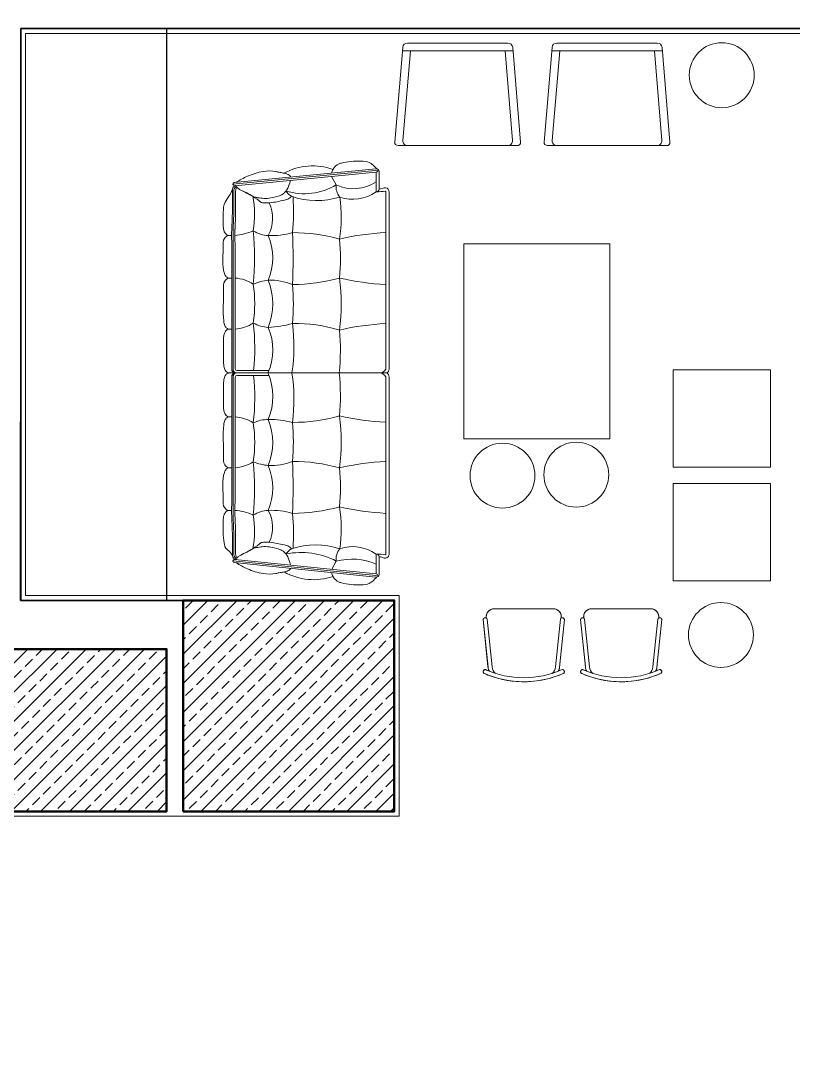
# Model space of a CAD drawing. Header units: millimetres. Extents: x 1443065 to 1517367, y 3763150 to 3779068.
# Drawn here: x 1477694 to 1478170, y 3766293 to 3766924 of the extents above; entities that cross this region are included whole.
import ezdxf

# ---------------------------------------------------------------- set-up
doc = ezdxf.new("R2010")
doc.units = ezdxf.units.MM
for name, color, linetype, lineweight in [('1-tefriş2', 63, 'Continuous', 5), ('A_TEFRIS', 173, 'Continuous', 9), ('DUVAR', 2, 'Continuous', 35), ('SIVA', 3, 'Continuous', 9), ('TASIYICI', 170, 'Continuous', 50)]:
    doc.layers.add(name, color=color, linetype=linetype, lineweight=lineweight)
doc.layers.add('m-TAR_duvar', color=8, linetype='Continuous')
doc.layers.add('m-TFR_vitrifiye', color=1, linetype='Continuous')

# ---------------------------------------------------------------- blocks, each defined once
blk = doc.blocks.new('c cx xc')
at = {"layer": 'A_TEFRIS'}
for p, q in [((31355.29, -6701.13), (31425.33, -6701.13)), ((31355.58, -6757.89), (31360.31, -6701.13)), ((31420.31, -6701.13), (31425.04, -6757.89)), ((31422.05, -6761.13), (31358.57, -6761.13))]:
    blk.add_line(p, q, dxfattribs=at)
blk.add_lwpolyline([(31358.57, -6761.13), (31352.47, -6761.13, -0.43878), (31350.47, -6758.97), (31355.48, -6698.89, -0.390066), (31358.47, -6696.13), (31422.15, -6696.13, -0.390066), (31425.14, -6698.89), (31430.15, -6758.97, -0.43878), (31428.15, -6761.13), (31422.06, -6761.13)], format="xyb", dxfattribs=at)
for centre, start, end in [((31358.57, -6758.13), 175.23636, 270), ((31422.05, -6758.13), 270, 4.76364)]:
    blk.add_arc(centre, 3, start, end, dxfattribs=at)
blk = doc.blocks.new('fffef')
for p, q in [((0.07, 18.95), (0.04, 18.74)), ((0.13, 19.25), (0.07, 18.95)), ((0.23, 19.64), (0.13, 19.25)), ((0.35, 19.97), (0.23, 19.64)), ((0.53, 20.37), (0.35, 19.97)), ((0.68, 20.65), (0.53, 20.37)), ((0.84, 20.91), (0.68, 20.65)), ((1.11, 21.27), (0.84, 20.91)), ((1.37, 21.57), (1.11, 21.27)), ((1.55, 21.76), (1.37, 21.57)), ((1.81, 21.99), (1.55, 21.76)), ((2.03, 22.16), (1.81, 21.99)), ((2.25, 22.31), (2.03, 22.16)), ((2.61, 22.52), (2.25, 22.31)), ((2.96, 22.7), (2.61, 22.52)), ((3.29, 22.83), (2.96, 22.7)), ((3.66, 22.95), (3.29, 22.83)), ((4.09, 23.05), (3.66, 22.95)), ((4.39, 23.1), (4.09, 23.05)), ((4.79, 23.13), (4.39, 23.1)), ((5.37, 23.12), (4.79, 23.13)), ((5.7, 23.08), (5.37, 23.12)), ((5.53, 23.86), (5.52, 23.73)), ((5.52, 23.73), (5.53, 23.66)), ((5.57, 24.08), (5.53, 23.86)), ((5.53, 23.66), (5.55, 23.47)), ((5.55, 23.47), (5.59, 23.32)), ((5.67, 24.32), (5.57, 24.08)), ((5.59, 23.32), (5.64, 23.2)), ((5.64, 23.2), (5.67, 23.14)), ((5.77, 24.48), (5.67, 24.32)), ((5.67, 23.14), (5.69, 23.11)), ((5.69, 23.11), (5.7, 23.08)), ((5.83, 24.56), (5.77, 24.48)), ((5.94, 24.67), (5.83, 24.56)), ((6.07, 24.78), (5.94, 24.67)), ((6.26, 24.89), (6.07, 24.78)), ((6.36, 24.93), (6.26, 24.89)), ((6.41, 24.95), (6.36, 24.93)), ((6.55, 24.98), (6.41, 24.95)), ((6.67, 25), (6.55, 24.98)), ((35.77, 22.07), (6.67, 25)), ((36.04, 22.04), (35.77, 22.07)), ((36.41, 22), (36.04, 22.04)), ((36.83, 21.92), (36.41, 22)), ((37.24, 21.8), (36.83, 21.92)), ((37.65, 21.65), (37.24, 21.8)), ((37.46, 23.72), (37.45, 23.63)), ((37.45, 23.63), (37.56, 23.38)), ((37.47, 23.83), (37.46, 23.72)), ((37.51, 24.03), (37.47, 23.83)), ((37.58, 24.2), (37.51, 24.03)), ((37.56, 23.38), (37.65, 23.18)), ((37.67, 24.37), (37.58, 24.2)), ((37.65, 23.18), (37.77, 22.91)), ((37.93, 21.52), (37.65, 21.65)), ((37.78, 24.52), (37.67, 24.37)), ((37.77, 22.91), (38.48, 21.19)), ((37.88, 24.62), (37.78, 24.52)), ((37.98, 24.71), (37.88, 24.62)), ((38.21, 21.36), (37.93, 21.52)), ((38.14, 24.82), (37.98, 24.71)), ((38.3, 24.9), (38.14, 24.82)), ((38.48, 21.19), (38.21, 21.36)), ((38.49, 24.96), (38.3, 24.9)), ((38.7, 24.99), (38.49, 24.96)), ((38.91, 25), (38.7, 24.99)), ((39.18, 24.95), (38.91, 25)), ((39.36, 24.89), (39.18, 24.95)), ((39.52, 24.81), (39.36, 24.89)), ((39.63, 24.74), (39.52, 24.81)), ((39.73, 24.65), (39.63, 24.74)), ((39.83, 24.45), (39.73, 24.65)), ((39.98, 24.1), (39.83, 24.45)), ((40.35, 23.22), (39.98, 24.1)), ((40.82, 22.07), (40.35, 23.22)), ((41.35, 20.67), (40.82, 22.07)), ((42, 18.8), (41.35, 20.67)), ((0.01, 18.51), (0, 17.94)), ((0, 17.94), (0, -18.13)), ((0.04, 18.74), (0.01, 18.51)), ((42.8, 16.13), (42, 18.8)), ((43.54, 13.2), (42.8, 16.13)), ((44.14, 10.12), (43.54, 13.2)), ((44.56, 7.3), (44.14, 10.12)), ((44.81, 4.72), (44.56, 7.3)), ((44.98, 1.39), (44.81, 4.72)), ((44.96, -2.33), (44.98, 1.39)), ((44.29, -9.2), (44.69, -6.1)), ((44.69, -6.1), (44.96, -2.33)), ((43.43, -13.69), (43.98, -11.07)), ((43.98, -11.07), (44.29, -9.2)), ((0, -18.13), (0.03, -18.72)), ((0.03, -18.72), (0.1, -19.12)), ((41.84, -19.28), (42.7, -16.5)), ((42.7, -16.5), (43.43, -13.69)), ((0.1, -19.12), (0.25, -19.69)), ((0.25, -19.69), (0.34, -19.94)), ((0.34, -19.94), (0.52, -20.35)), ((0.52, -20.35), (0.71, -20.69)), ((0.71, -20.69), (0.97, -21.09)), ((0.97, -21.09), (1.24, -21.43)), ((1.24, -21.43), (1.5, -21.7)), ((1.5, -21.7), (1.87, -22.03)), ((1.87, -22.03), (2.29, -22.34)), ((2.29, -22.34), (2.85, -22.65)), ((2.85, -22.65), (3.35, -22.85)), ((3.35, -22.85), (4.08, -23.05)), ((4.08, -23.05), (4.6, -23.12)), ((4.6, -23.12), (5, -23.13)), ((5, -23.13), (5.39, -23.12)), ((5.39, -23.12), (5.56, -23.1)), ((5.54, -23.53), (5.53, -23.66)), ((5.53, -23.66), (5.53, -23.86)), ((5.53, -23.86), (5.54, -23.92)), ((5.58, -23.36), (5.54, -23.53)), ((5.54, -23.92), (5.56, -24.05)), ((5.56, -23.1), (5.61, -23.1)), ((5.56, -24.05), (5.61, -24.2)), ((5.62, -23.24), (5.58, -23.36)), ((5.61, -23.1), (5.66, -23.09)), ((5.61, -24.2), (5.67, -24.33)), ((5.7, -23.08), (5.62, -23.24)), ((5.66, -23.09), (5.7, -23.08)), ((5.67, -24.33), (5.73, -24.43)), ((5.73, -24.43), (5.8, -24.53)), ((5.8, -24.53), (5.87, -24.6)), ((5.87, -24.6), (5.95, -24.68)), ((5.95, -24.68), (6.04, -24.76)), ((6.04, -24.76), (6.14, -24.83)), ((6.14, -24.83), (6.23, -24.87)), ((6.23, -24.87), (6.34, -24.92)), ((6.34, -24.92), (6.46, -24.96)), ((6.46, -24.96), (6.56, -24.98)), ((6.56, -24.98), (6.67, -25)), ((6.67, -25), (36.16, -22.03)), ((36.16, -22.03), (36.51, -21.98)), ((36.51, -21.98), (36.77, -21.93)), ((36.77, -21.93), (36.99, -21.88)), ((36.99, -21.88), (37.2, -21.81)), ((37.2, -21.81), (37.42, -21.74)), ((37.42, -21.74), (37.6, -21.66)), ((38.48, -21.19), (37.45, -23.63)), ((37.45, -23.63), (37.48, -23.9)), ((37.48, -23.9), (37.6, -24.24)), ((37.6, -21.66), (37.83, -21.57)), ((37.6, -24.24), (37.72, -24.44)), ((37.72, -24.44), (37.87, -24.62)), ((37.83, -21.57), (38.09, -21.43)), ((37.87, -24.62), (38.04, -24.75)), ((38.04, -24.75), (38.26, -24.88)), ((38.09, -21.43), (38.34, -21.28)), ((38.26, -24.88), (38.52, -24.97)), ((38.34, -21.28), (38.48, -21.19)), ((38.52, -24.97), (38.74, -25)), ((38.74, -25), (38.94, -24.99)), ((38.94, -24.99), (39.06, -24.98)), ((39.06, -24.98), (39.18, -24.95)), ((39.18, -24.95), (39.35, -24.9)), ((39.35, -24.9), (39.44, -24.85)), ((39.44, -24.85), (39.58, -24.77)), ((39.58, -24.77), (39.67, -24.7)), ((39.67, -24.7), (39.73, -24.65)), ((39.73, -24.65), (40.15, -23.7)), ((40.15, -23.7), (40.84, -22.01)), ((40.84, -22.01), (41.84, -19.28))]:
    blk.add_line(p, q)
at = {"layer": 'A_TEFRIS'}
for p, q in [((6.42, 22.51), (35.79, 19.55)), ((6.67, 25), (36.04, 22.04)), ((0, 18.13), (0, -18.13)), ((6.42, -22.51), (35.79, -19.55)), ((6.67, -25), (36.04, -22.04))]:
    blk.add_line(p, q, dxfattribs=at)
for centre, radius, start, end in [((5, 18.13), 5, 81.94221, 180), ((6.8, 23.73), 1.28, 95.91913, 252.59151), ((35.41, 14.01), 5.55, 37.22125, 85.42677), ((35.66, 17), 5.05, 56.06309, 85.66882), ((38.82, 23.63), 1.37, 48.2766, 180.06453), ((-15.35, 0), 57.85, 335.89038, 24.10962), ((-15.35, 0), 60.35, 335.88785, 24.11215), ((5, -18.13), 5, 180, 278.05779), ((35.41, -14.01), 5.55, 274.57323, 322.77875), ((6.8, -23.73), 1.28, 107.40849, 264.08087), ((35.66, -17), 5.05, 274.33118, 303.93691), ((38.82, -23.63), 1.37, 179.93547, 311.7234)]:
    blk.add_arc(centre, radius, start, end, dxfattribs=at)

msp = doc.modelspace()

# ---------------------------------------------------------------- hatches: boundary and pattern name
at = {"layer": 'm-TAR_duvar'}
h = msp.add_hatch(dxfattribs=at)
h.set_pattern_fill('ANSI33', color=256, scale=2)
h.set_pattern_definition([(45, (55132.096, -90244.948), (-8.98025612, 8.98025612), []), (45, (55141.077, -90244.948), (-8.98025612, 8.98025612), [6.35, -3.175])])
h.paths.add_polyline_path([(1477794.05, 3766436.6), (1477924.05, 3766436.6), (1477924.05, 3766566.6), (1477794.05, 3766566.6)])
h = msp.add_hatch(dxfattribs=at)
h.set_pattern_fill('ANSI33', color=256, scale=2)
h.set_pattern_definition([(45, (55132.096, -87954.948), (-8.98025612, 8.98025612), []), (45, (55141.077, -87954.948), (-8.98025612, 8.98025612), [6.35, -3.175])])
h.paths.add_polyline_path([(1477784.05, 3766536.58), (1477684.05, 3766536.58), (1477684.05, 3766436.58), (1477784.05, 3766436.58)])

# ---------------------------------------------------------------- linework, layer by layer
at = {"layer": '1-tefriş2'}
for points in [[(1477824.74, 3766822.92), (1477914.55, 3766831.59)], [(1477825.58, 3766824.02), (1477912.68, 3766832.38)], [(1477825.79, 3766822.03), (1477912.87, 3766830.39)], [(1477888.4, 3766822.58), (1477885.44, 3766827.76)], [(1477912.87, 3766830.39), (1477912.87, 3766818.26)], [(1477914.88, 3766830.67), (1477914.88, 3766819.86)], [(1477918.89, 3766818.44), (1477918.87, 3766709)], [(1477920.88, 3766818.18), (1477920.88, 3766709.23)], [(1477821.55, 3766791.34), (1477823.92, 3766791.34)], [(1477821.73, 3766765.12), (1477824.09, 3766765.12)], [(1477821.74, 3766733.72), (1477824.11, 3766733.72)], [(1477846.93, 3766708.19), (1477827.11, 3766708.19)], [(1477823.53, 3766706.68), (1477826.11, 3766706.68)], [(1477826.11, 3766706.68), (1477917.96, 3766706.68)], [(1477826.11, 3766706.68), (1477919.04, 3766706.68)], [(1477826.97, 3766706.68), (1477919.04, 3766706.68)], [(1477846.93, 3766705.17), (1477827.11, 3766705.17)], [(1477918.89, 3766594.92), (1477918.87, 3766704.36)], [(1477920.88, 3766595.18), (1477920.88, 3766704.13)], [(1477821.74, 3766679.64), (1477824.11, 3766679.64)], [(1477821.73, 3766648.24), (1477824.09, 3766648.24)], [(1477821.55, 3766622.02), (1477823.92, 3766622.02)], [(1477912.87, 3766582.97), (1477912.87, 3766595.1)], [(1477824.74, 3766590.95), (1477914.55, 3766581.77)], [(1477825.58, 3766589.85), (1477912.68, 3766580.98)], [(1477825.79, 3766591.84), (1477912.87, 3766582.97)], [(1477888.4, 3766590.78), (1477885.53, 3766585.75)], [(1477914.88, 3766582.69), (1477914.88, 3766593.51)]]:
    msp.add_lwpolyline(points, dxfattribs=at)
for points in [[(1477966.87, 3766786.11), (1477966.87, 3766666.11), (1478056.87, 3766666.11), (1478056.87, 3766786.11)], [(1478095.81, 3766708.68), (1478155.81, 3766708.68), (1478155.81, 3766648.68), (1478095.81, 3766648.68)], [(1478095.81, 3766638.68), (1478155.81, 3766638.68), (1478155.81, 3766578.68), (1478095.81, 3766578.68)]]:
    msp.add_lwpolyline(points, close=True, dxfattribs=at)
for centre in [(1478125.76, 3766890.08), (1477990.74, 3766643.42), (1478036.2, 3766644.02), (1478125.29, 3766545.28)]:
    msp.add_circle(centre, 20, dxfattribs=at)
for points in [[(1477886.35, 3766832.02), (1477876.46, 3766835.63), (1477865.49, 3766834.79), (1477856.27, 3766829.72)], [(1477912.87, 3766830.39), (1477913.28, 3766830.42), (1477913.66, 3766830.6), (1477913.94, 3766830.89)], [(1477826.35, 3766822.04), (1477825.32, 3766821.78), (1477824.55, 3766820.93), (1477824.39, 3766819.88)], [(1477826.98, 3766821.41), (1477826.06, 3766821.09), (1477825.4, 3766820.28), (1477825.25, 3766819.32)], [(1477857.37, 3766818.71), (1477867.8, 3766815.55), (1477879.07, 3766816.96), (1477888.4, 3766822.58)], [(1477888.4, 3766822.58), (1477887.94, 3766819.87), (1477888.73, 3766817.1), (1477890.55, 3766815.04)], [(1477888.4, 3766822.58), (1477896.29, 3766818.76), (1477905.63, 3766819.45), (1477912.87, 3766824.41)], [(1477827.45, 3766820.86), (1477826.89, 3766820.71), (1477826.48, 3766820.24), (1477826.41, 3766819.67)], [(1477837.28, 3766794.25), (1477838.35, 3766801.3), (1477838.25, 3766808.47), (1477837, 3766815.48)], [(1477857.37, 3766818.71), (1477858.21, 3766817.38), (1477859.36, 3766816.27), (1477860.73, 3766815.49)], [(1477860.73, 3766815.49), (1477870.36, 3766812.12), (1477880.82, 3766811.96), (1477890.55, 3766815.04)], [(1477861.36, 3766793.16), (1477862.12, 3766800.44), (1477862.26, 3766807.78), (1477861.76, 3766815.08)], [(1477890.38, 3766789.16), (1477891.72, 3766797.73), (1477891.78, 3766806.45), (1477890.55, 3766815.04)], [(1477890.55, 3766815.04), (1477898.07, 3766812.42), (1477906.4, 3766813.62), (1477912.87, 3766818.26)], [(1477912.83, 3766818.23), (1477913.81, 3766818.23), (1477914.66, 3766818.9), (1477914.88, 3766819.86)], [(1477912.83, 3766818.23), (1477914.76, 3766818.27), (1477916.68, 3766818.43), (1477918.58, 3766818.69)], [(1477914.88, 3766819.86), (1477915.93, 3766820.08), (1477916.96, 3766820.37), (1477917.96, 3766820.73)], [(1477846.49, 3766791.34), (1477849.91, 3766797.57), (1477850.08, 3766805.07), (1477846.96, 3766811.46)], [(1477825.94, 3766791.34), (1477829.86, 3766791.64), (1477833.7, 3766792.62), (1477837.28, 3766794.25)], [(1477837.28, 3766794.25), (1477840.01, 3766792.42), (1477843.21, 3766791.41), (1477846.49, 3766791.34)], [(1477837.28, 3766761.43), (1477838.29, 3766772.35), (1477838.29, 3766783.33), (1477837.28, 3766794.25)], [(1477846.49, 3766791.34), (1477851.52, 3766791.11), (1477856.54, 3766791.73), (1477861.36, 3766793.16)], [(1477846.49, 3766763.8), (1477850.16, 3766772.61), (1477850.16, 3766782.53), (1477846.49, 3766791.34)], [(1477890.38, 3766789.16), (1477880.92, 3766791.76), (1477871.16, 3766793.11), (1477861.36, 3766793.16)], [(1477861.36, 3766761.14), (1477861.95, 3766771.8), (1477861.95, 3766782.49), (1477861.36, 3766793.16)], [(1477918.96, 3766793.16), (1477909.33, 3766792.68), (1477899.77, 3766791.34), (1477890.38, 3766789.16)], [(1477890.38, 3766765.14), (1477891.19, 3766773.13), (1477891.19, 3766781.17), (1477890.38, 3766789.16)], [(1477837.28, 3766761.43), (1477833.93, 3766763.58), (1477830.09, 3766764.85), (1477826.11, 3766765.12)], [(1477861.36, 3766761.14), (1477871.16, 3766761.19), (1477880.92, 3766762.53), (1477890.38, 3766765.14)], [(1477890.38, 3766765.14), (1477899.77, 3766762.96), (1477909.33, 3766761.62), (1477918.96, 3766761.14)], [(1477890.38, 3766733.12), (1477891.76, 3766743.75), (1477891.76, 3766754.51), (1477890.38, 3766765.14)], [(1477846.49, 3766763.8), (1477843.33, 3766763.45), (1477840.22, 3766762.65), (1477837.28, 3766761.43)], [(1477837.28, 3766737.41), (1477838.39, 3766745.38), (1477838.39, 3766753.46), (1477837.28, 3766761.43)], [(1477861.36, 3766761.14), (1477856.65, 3766763.07), (1477851.58, 3766763.97), (1477846.49, 3766763.8)], [(1477846.49, 3766734.77), (1477850.17, 3766744.1), (1477850.17, 3766754.47), (1477846.49, 3766763.8)], [(1477861.36, 3766737.12), (1477862.12, 3766745.1), (1477862.12, 3766753.15), (1477861.36, 3766761.14)], [(1477826.11, 3766733.72), (1477830.09, 3766733.98), (1477833.93, 3766735.25), (1477837.28, 3766737.41)], [(1477837.43, 3766708.19), (1477838.45, 3766717.9), (1477838.4, 3766727.7), (1477837.28, 3766737.41)], [(1477837.28, 3766737.41), (1477840.12, 3766735.85), (1477843.26, 3766734.95), (1477846.49, 3766734.77)], [(1477846.28, 3766706.68), (1477850.21, 3766715.62), (1477850.29, 3766725.78), (1477846.49, 3766734.77)], [(1477846.49, 3766734.77), (1477851.53, 3766734.94), (1477856.52, 3766735.73), (1477861.36, 3766737.12)], [(1477861.09, 3766706.68), (1477862.56, 3766716.77), (1477862.65, 3766727.01), (1477861.36, 3766737.12)], [(1477890.38, 3766733.12), (1477880.96, 3766735.91), (1477871.18, 3766737.25), (1477861.36, 3766737.12)], [(1477890.19, 3766706.68), (1477891.11, 3766715.47), (1477891.17, 3766724.32), (1477890.38, 3766733.12)], [(1477918.88, 3766737.1), (1477909.28, 3766736.62), (1477899.74, 3766735.29), (1477890.38, 3766733.12)], [(1477824.1, 3766708.19), (1477824.31, 3766707.26), (1477825.16, 3766706.63), (1477826.11, 3766706.68)], [(1477824.96, 3766708.19), (1477825.17, 3766707.26), (1477826.02, 3766706.63), (1477826.97, 3766706.68)], [(1477826.11, 3766709.19), (1477826.11, 3766708.64), (1477826.56, 3766708.19), (1477827.11, 3766708.19)], [(1477914.73, 3766706.68), (1477916.43, 3766706.61), (1477918.04, 3766707.5), (1477918.87, 3766709)], [(1477919.04, 3766706.68), (1477920.2, 3766706.95), (1477920.99, 3766708.04), (1477920.88, 3766709.23)], [(1477820.84, 3766707.29), (1477821.65, 3766706.83), (1477822.59, 3766706.61), (1477823.53, 3766706.68)], [(1477823.53, 3766706.68), (1477822.59, 3766706.75), (1477821.65, 3766706.53), (1477820.84, 3766706.07)], [(1477826.11, 3766706.68), (1477825.16, 3766706.73), (1477824.31, 3766706.1), (1477824.1, 3766705.17)], [(1477826.97, 3766706.68), (1477826.02, 3766706.73), (1477825.17, 3766706.1), (1477824.96, 3766705.17)], [(1477827.11, 3766705.17), (1477826.56, 3766705.17), (1477826.11, 3766704.72), (1477826.11, 3766704.17)], [(1477837.28, 3766675.95), (1477838.4, 3766685.66), (1477838.45, 3766695.46), (1477837.43, 3766705.17)], [(1477846.49, 3766678), (1477850.29, 3766687.2), (1477850.21, 3766697.54), (1477846.28, 3766706.68)], [(1477861.36, 3766676.24), (1477862.65, 3766686.35), (1477862.56, 3766696.59), (1477861.09, 3766706.68)], [(1477890.38, 3766680.24), (1477891.17, 3766689.04), (1477891.11, 3766697.89), (1477890.19, 3766706.68)], [(1477918.87, 3766704.36), (1477918.04, 3766705.86), (1477916.43, 3766706.75), (1477914.73, 3766706.68)], [(1477920.88, 3766704.13), (1477920.99, 3766705.32), (1477920.2, 3766706.41), (1477919.04, 3766706.68)], [(1477837.28, 3766675.95), (1477833.93, 3766678.11), (1477830.09, 3766679.38), (1477826.11, 3766679.64)], [(1477846.49, 3766678), (1477843.31, 3766678.03), (1477840.16, 3766677.33), (1477837.28, 3766675.95)], [(1477837.28, 3766651.93), (1477838.39, 3766659.9), (1477838.39, 3766667.98), (1477837.28, 3766675.95)], [(1477861.36, 3766676.24), (1477856.49, 3766677.44), (1477851.5, 3766678.03), (1477846.49, 3766678)], [(1477846.49, 3766649.64), (1477850.17, 3766658.74), (1477850.17, 3766668.9), (1477846.49, 3766678)], [(1477861.36, 3766676.24), (1477871.18, 3766676.11), (1477880.96, 3766677.45), (1477890.38, 3766680.24)], [(1477861.36, 3766652.22), (1477862.12, 3766660.21), (1477862.12, 3766668.26), (1477861.36, 3766676.24)], [(1477890.38, 3766680.24), (1477899.74, 3766678.07), (1477909.28, 3766676.74), (1477918.88, 3766676.26)], [(1477890.38, 3766648.22), (1477891.76, 3766658.85), (1477891.76, 3766669.61), (1477890.38, 3766680.24)], [(1477826.11, 3766648.24), (1477830.09, 3766648.51), (1477833.93, 3766649.78), (1477837.28, 3766651.93)], [(1477837.28, 3766651.93), (1477840.23, 3766650.74), (1477843.33, 3766649.97), (1477846.49, 3766649.64)], [(1477837.28, 3766619.11), (1477838.29, 3766630.03), (1477838.29, 3766641.01), (1477837.28, 3766651.93)], [(1477846.49, 3766649.64), (1477851.58, 3766649.44), (1477856.64, 3766650.32), (1477861.36, 3766652.22)], [(1477890.38, 3766648.22), (1477880.92, 3766650.83), (1477871.16, 3766652.17), (1477861.36, 3766652.22)], [(1477861.36, 3766620.2), (1477861.95, 3766630.87), (1477861.95, 3766641.56), (1477861.36, 3766652.22)], [(1477918.96, 3766652.22), (1477909.33, 3766651.74), (1477899.77, 3766650.4), (1477890.38, 3766648.22)], [(1477846.49, 3766622.02), (1477850.16, 3766630.86), (1477850.16, 3766640.8), (1477846.49, 3766649.64)], [(1477890.38, 3766624.2), (1477891.19, 3766632.19), (1477891.19, 3766640.24), (1477890.38, 3766648.22)], [(1477837.28, 3766619.11), (1477833.7, 3766620.74), (1477829.86, 3766621.73), (1477825.94, 3766622.02)], [(1477837, 3766598.39), (1477838.25, 3766605.23), (1477838.35, 3766612.23), (1477837.28, 3766619.11)], [(1477846.49, 3766622.02), (1477843.21, 3766621.95), (1477840.01, 3766620.94), (1477837.28, 3766619.11)], [(1477861.36, 3766620.2), (1477856.54, 3766621.64), (1477851.52, 3766622.25), (1477846.49, 3766622.02)], [(1477846.96, 3766602.41), (1477850.08, 3766608.62), (1477849.91, 3766615.97), (1477846.49, 3766622.02)], [(1477861.36, 3766620.2), (1477871.16, 3766620.25), (1477880.92, 3766621.6), (1477890.38, 3766624.2)], [(1477861.76, 3766598.79), (1477862.26, 3766605.92), (1477862.12, 3766613.09), (1477861.36, 3766620.2)], [(1477890.38, 3766624.2), (1477899.77, 3766622.02), (1477909.33, 3766620.68), (1477918.96, 3766620.2)], [(1477890.55, 3766598.32), (1477891.78, 3766606.91), (1477891.72, 3766615.63), (1477890.38, 3766624.2)], [(1477890.55, 3766598.32), (1477880.88, 3766601.57), (1477870.41, 3766601.59), (1477860.73, 3766598.38)], [(1477912.87, 3766595.1), (1477906.4, 3766599.74), (1477898.07, 3766600.94), (1477890.55, 3766598.32)], [(1477824.39, 3766593.99), (1477824.55, 3766592.94), (1477825.32, 3766592.09), (1477826.35, 3766591.83)], [(1477825.25, 3766594.55), (1477825.4, 3766593.59), (1477826.06, 3766592.78), (1477826.98, 3766592.46)], [(1477826.41, 3766594.19), (1477826.48, 3766593.63), (1477826.89, 3766593.16), (1477827.45, 3766593.01)], [(1477860.73, 3766598.38), (1477859.36, 3766597.6), (1477858.21, 3766596.49), (1477857.37, 3766595.16)], [(1477888.4, 3766590.78), (1477878.87, 3766595.76), (1477867.91, 3766597.3), (1477857.37, 3766595.16)], [(1477890.55, 3766598.32), (1477888.73, 3766596.26), (1477887.94, 3766593.49), (1477888.4, 3766590.78)], [(1477918.58, 3766594.67), (1477916.68, 3766594.93), (1477914.76, 3766595.09), (1477912.83, 3766595.13)], [(1477914.88, 3766593.51), (1477914.66, 3766594.46), (1477913.81, 3766595.13), (1477912.83, 3766595.13)], [(1477912.87, 3766588.95), (1477905.14, 3766592.26), (1477896.53, 3766592.9), (1477888.4, 3766590.78)], [(1477917.96, 3766592.63), (1477916.96, 3766592.99), (1477915.93, 3766593.29), (1477914.88, 3766593.51)], [(1477856.27, 3766584.15), (1477865.42, 3766578.92), (1477876.39, 3766577.9), (1477886.35, 3766581.34)], [(1477913.94, 3766582.47), (1477913.66, 3766582.76), (1477913.28, 3766582.94), (1477912.87, 3766582.97)]]:
    msp.add_open_spline(points, degree=3, dxfattribs=at)
for points, knots in [([(1477913.25, 3766832.39), (1477911.87, 3766833.99), (1477910.47, 3766835.57), (1477908.68, 3766836.37), (1477907.17, 3766837.04), (1477905.37, 3766837.16), (1477903.61, 3766837.2), (1477899.43, 3766837.29), (1477895.43, 3766836.95), (1477891.49, 3766835.93), (1477890.89, 3766835.78), (1477890.29, 3766835.61), (1477889.73, 3766835.35), (1477888.49, 3766834.78), (1477887.42, 3766833.79), (1477886.69, 3766832.62), (1477886.26, 3766831.92), (1477885.95, 3766831.17), (1477885.72, 3766830.39), (1477885.67, 3766830.18), (1477885.62, 3766829.98), (1477885.57, 3766829.78)], [0, 0, 0, 0, 1, 1, 1, 2, 2, 2, 3, 3, 3, 4, 4, 4, 5, 5, 5, 6, 6, 6, 7, 7, 7, 7]), ([(1477826.6, 3766824.13), (1477828.92, 3766825.45), (1477831.25, 3766826.74), (1477833.67, 3766827.82), (1477836.73, 3766829.19), (1477839.95, 3766830.23), (1477843.3, 3766830.76), (1477845.94, 3766831.18), (1477848.65, 3766831.29), (1477851.23, 3766830.73), (1477851.85, 3766830.59), (1477852.47, 3766830.42), (1477853.1, 3766830.28), (1477853.96, 3766830.1), (1477854.84, 3766829.99), (1477855.7, 3766829.83), (1477856.75, 3766829.64), (1477857.78, 3766829.37), (1477858.79, 3766828.9), (1477859.22, 3766828.71), (1477859.64, 3766828.47), (1477859.89, 3766828.1), (1477859.95, 3766828.02), (1477859.99, 3766827.93), (1477860.04, 3766827.84), (1477860.11, 3766827.68), (1477860.19, 3766827.51), (1477860.26, 3766827.35)], [0, 0, 0, 0, 1, 1, 1, 2, 2, 2, 3, 3, 3, 4, 4, 4, 5, 5, 5, 6, 6, 6, 7, 7, 7, 8, 8, 8, 9, 9, 9, 9]), ([(1477914.88, 3766830.67), (1477914.79, 3766831.71), (1477913.88, 3766832.49), (1477912.83, 3766832.4), (1477912.78, 3766832.4), (1477912.73, 3766832.39), (1477912.68, 3766832.38)], [0, 0, 0, 0, 1, 1, 1, 2, 2, 2, 2]), ([(1477825.58, 3766824.02), (1477825.03, 3766823.93), (1477824.66, 3766823.41), (1477824.75, 3766822.86), (1477824.83, 3766822.36), (1477825.28, 3766822), (1477825.79, 3766822.03)], [0, 0, 0, 0, 1, 1, 1, 2, 2, 2, 2]), ([(1477838.1, 3766814.93), (1477836.41, 3766815.78), (1477834.71, 3766816.63), (1477833.04, 3766817.52), (1477831.89, 3766818.14), (1477830.74, 3766818.78), (1477829.55, 3766819.37), (1477829.01, 3766819.63), (1477828.47, 3766819.88), (1477828.03, 3766820.25), (1477827.52, 3766820.68), (1477827.14, 3766821.27), (1477826.67, 3766821.75), (1477826.55, 3766821.87), (1477826.43, 3766821.98), (1477826.3, 3766822.08)], [0, 0, 0, 0, 1, 1, 1, 2, 2, 2, 3, 3, 3, 4, 4, 4, 5, 5, 5, 5]), ([(1477842.02, 3766811.71), (1477840.38, 3766813.03), (1477838.75, 3766814.36), (1477837, 3766815.48), (1477834.66, 3766816.99), (1477832.12, 3766818.15), (1477829.55, 3766819.37), (1477829.01, 3766819.62), (1477828.47, 3766819.88), (1477828.03, 3766820.25), (1477827.52, 3766820.69), (1477827.14, 3766821.27), (1477826.67, 3766821.75), (1477826.55, 3766821.87), (1477826.43, 3766821.98), (1477826.3, 3766822.08)], [0, 0, 0, 0, 1, 1, 1, 2, 2, 2, 3, 3, 3, 4, 4, 4, 5, 5, 5, 5]), ([(1477838.1, 3766814.93), (1477838.78, 3766814.83), (1477839.46, 3766814.74), (1477840.13, 3766814.63), (1477841.32, 3766814.45), (1477842.52, 3766814.24), (1477843.71, 3766814.18), (1477846.67, 3766814.01), (1477849.63, 3766814.71), (1477852.54, 3766815.59), (1477853.61, 3766815.92), (1477854.69, 3766816.27), (1477855.57, 3766816.92), (1477856.05, 3766817.26), (1477856.48, 3766817.7), (1477856.87, 3766818.15), (1477857.26, 3766818.59), (1477857.62, 3766819.04), (1477857.94, 3766819.53), (1477858.81, 3766820.84), (1477859.39, 3766822.35), (1477859.79, 3766823.88), (1477859.92, 3766824.36), (1477860.03, 3766824.84), (1477860.13, 3766825.33)], [0, 0, 0, 0, 1, 1, 1, 2, 2, 2, 3, 3, 3, 4, 4, 4, 5, 5, 5, 6, 6, 6, 7, 7, 7, 8, 8, 8, 8]), ([(1477824.39, 3766819.88), (1477823.53, 3766817.57), (1477823.09, 3766816.85), (1477822.62, 3766816.13), (1477821.69, 3766814.73), (1477820.61, 3766813.32), (1477819.94, 3766811.9), (1477818.96, 3766809.84), (1477818.82, 3766807.76), (1477818.72, 3766805.43), (1477818.62, 3766802.86), (1477818.55, 3766799.99), (1477818.69, 3766797.54), (1477818.74, 3766796.49), (1477818.83, 3766795.52), (1477819.09, 3766794.55), (1477819.26, 3766793.91), (1477819.51, 3766793.26), (1477819.92, 3766792.77), (1477820.22, 3766792.41), (1477820.61, 3766792.13), (1477820.96, 3766791.79), (1477821.14, 3766791.61), (1477821.32, 3766791.42), (1477821.55, 3766791.34)], [0, 0, 0, 0, 1, 1, 1, 2, 2, 2, 3, 3, 3, 4, 4, 4, 5, 5, 5, 6, 6, 6, 7, 7, 7, 8, 8, 8, 8]), ([(1477824.1, 3766708.19), (1477824.1, 3766728.25), (1477824.12, 3766743.96), (1477824.1, 3766761.83), (1477824.09, 3766767.01), (1477824.08, 3766772.37), (1477824.03, 3766779.73), (1477824.01, 3766782.36), (1477823.98, 3766785.26), (1477823.95, 3766787.6), (1477823.92, 3766790.63), (1477823.89, 3766792.74), (1477823.95, 3766794.85), (1477824.01, 3766796.87), (1477824.15, 3766798.88), (1477824.24, 3766801.05), (1477824.35, 3766803.79), (1477824.39, 3766806.8), (1477824.39, 3766809.56), (1477824.38, 3766812.57), (1477824.33, 3766815.29), (1477824.39, 3766818.09), (1477824.39, 3766818.14), (1477824.39, 3766818.19), (1477824.39, 3766819.88)], [0, 0, 0, 0, 1, 1, 1, 2, 2, 2, 3, 3, 3, 4, 4, 4, 5, 5, 5, 6, 6, 6, 7, 7, 7, 8, 8, 8, 8]), ([(1477824.96, 3766708.19), (1477824.96, 3766717.05), (1477824.96, 3766758.48), (1477824.96, 3766759.73), (1477824.96, 3766761.88), (1477824.96, 3766764.02), (1477824.95, 3766766.17), (1477824.95, 3766768.32), (1477824.94, 3766770.47), (1477824.93, 3766772.61), (1477824.92, 3766773.66), (1477824.91, 3766774.71), (1477824.9, 3766777.97), (1477824.89, 3766780.67), (1477824.88, 3766781.55), (1477824.87, 3766783.62), (1477824.86, 3766785.68), (1477824.84, 3766786.56), (1477824.83, 3766787.43), (1477824.82, 3766788.04), (1477824.81, 3766788.64), (1477824.8, 3766789.24), (1477824.79, 3766789.84), (1477824.79, 3766790.44), (1477824.78, 3766791.04), (1477824.77, 3766792.24), (1477824.78, 3766793.43), (1477824.81, 3766794.62), (1477824.81, 3766794.91), (1477824.82, 3766795.19), (1477824.83, 3766795.47), (1477824.84, 3766795.75), (1477824.85, 3766796.03), (1477824.87, 3766796.31), (1477824.89, 3766796.88), (1477824.92, 3766797.44), (1477824.95, 3766798.01), (1477824.98, 3766798.56), (1477825.01, 3766799.12), (1477825.04, 3766799.68), (1477825.06, 3766800.05), (1477825.08, 3766800.41), (1477825.1, 3766800.78), (1477825.13, 3766801.52), (1477825.16, 3766802.26), (1477825.18, 3766803), (1477825.2, 3766803.74), (1477825.21, 3766805.78), (1477825.22, 3766806.52), (1477825.24, 3766807.46), (1477825.24, 3766808.39), (1477825.24, 3766809.32), (1477825.24, 3766809.89), (1477825.24, 3766810.46), (1477825.24, 3766811.02), (1477825.24, 3766811.59), (1477825.23, 3766812.15), (1477825.23, 3766812.72), (1477825.22, 3766813.84), (1477825.22, 3766814.97), (1477825.22, 3766816.1), (1477825.22, 3766816.59), (1477825.23, 3766817.07), (1477825.23, 3766817.56), (1477825.24, 3766817.71), (1477825.24, 3766817.86), (1477825.24, 3766818), (1477825.24, 3766818.09), (1477825.25, 3766818.19), (1477825.25, 3766819.32)], [0, 0, 0, 0, 1, 1, 1, 2, 2, 2, 3, 3, 3, 4, 4, 4, 5, 5, 5, 6, 6, 6, 7, 7, 7, 8, 8, 8, 9, 9, 9, 10, 10, 10, 11, 11, 11, 12, 12, 12, 13, 13, 13, 14, 14, 14, 15, 15, 15, 16, 16, 16, 17, 17, 17, 18, 18, 18, 19, 19, 19, 20, 20, 20, 21, 21, 21, 22, 22, 22, 23, 23, 23, 23]), ([(1477826.11, 3766709.19), (1477826.11, 3766719.33), (1477826.11, 3766758.68), (1477826.11, 3766759.94), (1477826.11, 3766762.31), (1477826.11, 3766764.68), (1477826.11, 3766767.05), (1477826.1, 3766769.43), (1477826.09, 3766771.8), (1477826.07, 3766774.17), (1477826.07, 3766775.1), (1477826.06, 3766776.02), (1477826.05, 3766779.19), (1477826.04, 3766781.71), (1477826.03, 3766784.83), (1477826.02, 3766785.56), (1477826, 3766786.29), (1477825.99, 3766787.03), (1477825.98, 3766787.76), (1477825.97, 3766788.49), (1477825.96, 3766789.22), (1477825.95, 3766789.95), (1477825.94, 3766790.67), (1477825.93, 3766791.4), (1477825.93, 3766792.12), (1477825.93, 3766792.65), (1477825.94, 3766793.19), (1477825.95, 3766793.72), (1477825.95, 3766793.99), (1477825.96, 3766794.25), (1477825.96, 3766794.51), (1477825.97, 3766794.73), (1477825.97, 3766794.96), (1477825.98, 3766795.18), (1477825.99, 3766795.41), (1477826, 3766795.63), (1477826.01, 3766795.86), (1477826.02, 3766796.09), (1477826.03, 3766796.32), (1477826.04, 3766796.54), (1477826.06, 3766797), (1477826.08, 3766797.46), (1477826.11, 3766797.92), (1477826.16, 3766798.84), (1477826.21, 3766799.77), (1477826.25, 3766800.71), (1477826.27, 3766801.08), (1477826.28, 3766801.46), (1477826.3, 3766801.83), (1477826.31, 3766802.21), (1477826.32, 3766802.58), (1477826.33, 3766802.95), (1477826.35, 3766803.7), (1477826.37, 3766805.75), (1477826.38, 3766806.5), (1477826.39, 3766807.37), (1477826.4, 3766808.23), (1477826.4, 3766809.09), (1477826.4, 3766809.65), (1477826.4, 3766810.2), (1477826.4, 3766810.75), (1477826.4, 3766811.31), (1477826.39, 3766811.86), (1477826.39, 3766812.41), (1477826.38, 3766813.48), (1477826.38, 3766814.55), (1477826.38, 3766815.62), (1477826.38, 3766815.98), (1477826.38, 3766816.35), (1477826.38, 3766816.71), (1477826.39, 3766816.93), (1477826.39, 3766817.16), (1477826.39, 3766817.38), (1477826.39, 3766817.52), (1477826.39, 3766817.67), (1477826.4, 3766817.81), (1477826.4, 3766817.95), (1477826.4, 3766818.1), (1477826.4, 3766818.24), (1477826.4, 3766818.25), (1477826.4, 3766818.26), (1477826.41, 3766819.67)], [0, 0, 0, 0, 1, 1, 1, 2, 2, 2, 3, 3, 3, 4, 4, 4, 5, 5, 5, 6, 6, 6, 7, 7, 7, 8, 8, 8, 9, 9, 9, 10, 10, 10, 11, 11, 11, 12, 12, 12, 13, 13, 13, 14, 14, 14, 15, 15, 15, 16, 16, 16, 17, 17, 17, 18, 18, 18, 19, 19, 19, 20, 20, 20, 21, 21, 21, 22, 22, 22, 23, 23, 23, 24, 24, 24, 25, 25, 25, 26, 26, 26, 27, 27, 27, 27]), ([(1477842.02, 3766811.71), (1477842.69, 3766811.59), (1477843.37, 3766811.47), (1477844.05, 3766811.41), (1477845.23, 3766811.31), (1477846.43, 3766811.4), (1477847.46, 3766811.5), (1477851.13, 3766811.86), (1477852.76, 3766812.31), (1477856.4, 3766813.17), (1477857.31, 3766813.38), (1477858.35, 3766813.62), (1477859.16, 3766814.07), (1477859.56, 3766814.3), (1477859.91, 3766814.57), (1477860.25, 3766814.93), (1477860.42, 3766815.11), (1477860.59, 3766815.31), (1477860.75, 3766815.53)], [0, 0, 0, 0, 1, 1, 1, 2, 2, 2, 3, 3, 3, 4, 4, 4, 5, 5, 5, 6, 6, 6, 6]), ([(1477920.88, 3766818.18), (1477921, 3766819.5), (1477920.04, 3766820.66), (1477918.72, 3766820.79), (1477918.47, 3766820.81), (1477918.21, 3766820.79), (1477917.96, 3766820.73)], [0, 0, 0, 0, 1, 1, 1, 2, 2, 2, 2]), ([(1477918.89, 3766818.44), (1477918.91, 3766818.57), (1477918.81, 3766818.68), (1477918.69, 3766818.7), (1477918.65, 3766818.7), (1477918.62, 3766818.7), (1477918.58, 3766818.69)], [0, 0, 0, 0, 1, 1, 1, 2, 2, 2, 2]), ([(1477821.73, 3766765.12), (1477821.19, 3766765.42), (1477820.68, 3766765.81), (1477820.29, 3766766.29), (1477820.05, 3766766.59), (1477819.85, 3766766.92), (1477819.68, 3766767.27), (1477819.3, 3766768.1), (1477819.11, 3766769.01), (1477818.96, 3766769.91), (1477818.18, 3766774.81), (1477818.71, 3766779.54), (1477818.69, 3766784.76), (1477818.68, 3766786.45), (1477818.62, 3766788.19), (1477819.46, 3766789.52), (1477819.95, 3766790.28), (1477820.74, 3766790.9), (1477821.55, 3766791.34)], [0, 0, 0, 0, 1, 1, 1, 2, 2, 2, 3, 3, 3, 4, 4, 4, 5, 5, 5, 6, 6, 6, 6]), ([(1477821.74, 3766733.72), (1477821.2, 3766734.02), (1477820.69, 3766734.41), (1477820.3, 3766734.89), (1477820.05, 3766735.18), (1477819.85, 3766735.52), (1477819.69, 3766735.87), (1477819.32, 3766736.69), (1477819.19, 3766737.6), (1477819.09, 3766738.51), (1477818.34, 3766745.03), (1477819.05, 3766751.14), (1477818.86, 3766758.04), (1477818.81, 3766759.91), (1477818.69, 3766761.84), (1477819.64, 3766763.29), (1477820.13, 3766764.05), (1477820.92, 3766764.67), (1477821.73, 3766765.12)], [0, 0, 0, 0, 1, 1, 1, 2, 2, 2, 3, 3, 3, 4, 4, 4, 5, 5, 5, 6, 6, 6, 6]), ([(1477820.84, 3766707.29), (1477820.64, 3766707.46), (1477820.46, 3766707.65), (1477820.29, 3766707.85), (1477820.05, 3766708.15), (1477819.84, 3766708.48), (1477819.69, 3766708.83), (1477819.31, 3766709.65), (1477819.18, 3766710.57), (1477819.08, 3766711.47), (1477818.7, 3766715.08), (1477818.96, 3766718.5), (1477818.87, 3766723.95), (1477818.83, 3766726.63), (1477818.7, 3766729.8), (1477819.65, 3766731.67), (1477820.14, 3766732.65), (1477820.93, 3766733.27), (1477821.74, 3766733.72)], [0, 0, 0, 0, 1, 1, 1, 2, 2, 2, 3, 3, 3, 4, 4, 4, 5, 5, 5, 6, 6, 6, 6]), ([(1477820.84, 3766706.07), (1477820.64, 3766705.9), (1477820.46, 3766705.71), (1477820.29, 3766705.51), (1477820.05, 3766705.21), (1477819.84, 3766704.88), (1477819.69, 3766704.53), (1477819.31, 3766703.71), (1477819.18, 3766702.79), (1477819.08, 3766701.89), (1477818.7, 3766698.28), (1477818.96, 3766694.86), (1477818.87, 3766689.41), (1477818.83, 3766686.73), (1477818.7, 3766683.56), (1477819.65, 3766681.69), (1477820.14, 3766680.71), (1477820.93, 3766680.09), (1477821.74, 3766679.64)], [0, 0, 0, 0, 1, 1, 1, 2, 2, 2, 3, 3, 3, 4, 4, 4, 5, 5, 5, 6, 6, 6, 6]), ([(1477824.1, 3766705.17), (1477824.1, 3766685.11), (1477824.12, 3766669.4), (1477824.1, 3766651.53), (1477824.09, 3766646.35), (1477824.08, 3766640.99), (1477824.03, 3766633.63), (1477824.01, 3766631), (1477823.98, 3766628.1), (1477823.95, 3766625.76), (1477823.92, 3766622.73), (1477823.89, 3766620.62), (1477823.95, 3766618.38), (1477824.01, 3766616.24), (1477824.15, 3766613.99), (1477824.24, 3766611.84), (1477824.35, 3766609.13), (1477824.39, 3766606.58), (1477824.39, 3766604.05), (1477824.38, 3766601.3), (1477824.33, 3766598.58), (1477824.39, 3766595.78), (1477824.39, 3766595.73), (1477824.39, 3766595.68), (1477824.39, 3766593.99)], [0, 0, 0, 0, 1, 1, 1, 2, 2, 2, 3, 3, 3, 4, 4, 4, 5, 5, 5, 6, 6, 6, 7, 7, 7, 8, 8, 8, 8]), ([(1477824.96, 3766705.17), (1477824.96, 3766696.31), (1477824.96, 3766654.88), (1477824.96, 3766653.63), (1477824.96, 3766651.48), (1477824.96, 3766649.34), (1477824.95, 3766647.19), (1477824.95, 3766645.04), (1477824.94, 3766642.9), (1477824.93, 3766640.75), (1477824.92, 3766639.7), (1477824.91, 3766638.65), (1477824.9, 3766635.4), (1477824.89, 3766632.69), (1477824.88, 3766631.81), (1477824.87, 3766629.74), (1477824.86, 3766627.68), (1477824.84, 3766626.8), (1477824.83, 3766625.93), (1477824.82, 3766625.33), (1477824.81, 3766624.72), (1477824.8, 3766624.12), (1477824.79, 3766623.52), (1477824.79, 3766622.92), (1477824.78, 3766622.32), (1477824.77, 3766621.12), (1477824.78, 3766619.93), (1477824.81, 3766618.74), (1477824.81, 3766618.46), (1477824.82, 3766618.17), (1477824.83, 3766617.89), (1477824.84, 3766617.61), (1477824.85, 3766617.33), (1477824.87, 3766617.05), (1477824.89, 3766616.48), (1477824.92, 3766615.92), (1477824.95, 3766615.35), (1477824.98, 3766614.8), (1477825.01, 3766614.24), (1477825.04, 3766613.2), (1477825.06, 3766612.52), (1477825.08, 3766612.15), (1477825.1, 3766611.78), (1477825.13, 3766611.04), (1477825.16, 3766610.3), (1477825.18, 3766609.56), (1477825.2, 3766608.82), (1477825.21, 3766608.09), (1477825.22, 3766607.35), (1477825.24, 3766606.41), (1477825.24, 3766605.48), (1477825.24, 3766604.54), (1477825.24, 3766603.98), (1477825.24, 3766603.41), (1477825.24, 3766602.85), (1477825.24, 3766602.28), (1477825.23, 3766601.72), (1477825.23, 3766601.15), (1477825.22, 3766600.02), (1477825.22, 3766598.9), (1477825.22, 3766597.76), (1477825.22, 3766597.28), (1477825.23, 3766596.79), (1477825.23, 3766596.31), (1477825.24, 3766596.16), (1477825.24, 3766596.01), (1477825.24, 3766595.87), (1477825.24, 3766595.77), (1477825.25, 3766595.68), (1477825.25, 3766594.55)], [0, 0, 0, 0, 1, 1, 1, 2, 2, 2, 3, 3, 3, 4, 4, 4, 5, 5, 5, 6, 6, 6, 7, 7, 7, 8, 8, 8, 9, 9, 9, 10, 10, 10, 11, 11, 11, 12, 12, 12, 13, 13, 13, 14, 14, 14, 15, 15, 15, 16, 16, 16, 17, 17, 17, 18, 18, 18, 19, 19, 19, 20, 20, 20, 21, 21, 21, 22, 22, 22, 23, 23, 23, 23]), ([(1477826.11, 3766704.17), (1477826.11, 3766694.03), (1477826.11, 3766654.68), (1477826.11, 3766653.42), (1477826.11, 3766651.05), (1477826.11, 3766648.68), (1477826.11, 3766646.31), (1477826.1, 3766643.93), (1477826.09, 3766641.56), (1477826.07, 3766639.19), (1477826.07, 3766638.26), (1477826.06, 3766637.34), (1477826.05, 3766634.17), (1477826.04, 3766631.65), (1477826.03, 3766628.53), (1477826.02, 3766627.8), (1477826, 3766627.07), (1477825.99, 3766626.34), (1477825.98, 3766625.6), (1477825.97, 3766624.87), (1477825.96, 3766624.14), (1477825.95, 3766623.42), (1477825.94, 3766622.69), (1477825.93, 3766621.97), (1477825.93, 3766621.25), (1477825.93, 3766620.71), (1477825.94, 3766620.17), (1477825.95, 3766619.64), (1477825.95, 3766619.37), (1477825.96, 3766619.11), (1477825.96, 3766618.85), (1477825.97, 3766618.63), (1477825.97, 3766618.4), (1477825.98, 3766618.18), (1477825.99, 3766617.95), (1477826, 3766617.73), (1477826.01, 3766617.5), (1477826.02, 3766617.27), (1477826.03, 3766617.05), (1477826.04, 3766616.82), (1477826.06, 3766616.36), (1477826.08, 3766615.9), (1477826.11, 3766615.44), (1477826.16, 3766614.52), (1477826.21, 3766613.59), (1477826.25, 3766612.09), (1477826.27, 3766611.49), (1477826.28, 3766611.11), (1477826.3, 3766610.74), (1477826.31, 3766610.36), (1477826.32, 3766609.99), (1477826.33, 3766609.61), (1477826.35, 3766608.86), (1477826.37, 3766608.12), (1477826.38, 3766607.37), (1477826.39, 3766606.5), (1477826.4, 3766605.64), (1477826.4, 3766604.77), (1477826.4, 3766604.22), (1477826.4, 3766603.67), (1477826.4, 3766603.11), (1477826.4, 3766602.56), (1477826.39, 3766602.01), (1477826.39, 3766601.46), (1477826.38, 3766600.39), (1477826.38, 3766599.32), (1477826.38, 3766598.25), (1477826.38, 3766597.88), (1477826.38, 3766597.52), (1477826.38, 3766597.16), (1477826.39, 3766596.94), (1477826.39, 3766596.71), (1477826.39, 3766596.49), (1477826.39, 3766596.35), (1477826.39, 3766596.2), (1477826.4, 3766596.06), (1477826.4, 3766595.91), (1477826.4, 3766595.77), (1477826.4, 3766595.63), (1477826.4, 3766595.62), (1477826.4, 3766595.61), (1477826.41, 3766594.19)], [0, 0, 0, 0, 1, 1, 1, 2, 2, 2, 3, 3, 3, 4, 4, 4, 5, 5, 5, 6, 6, 6, 7, 7, 7, 8, 8, 8, 9, 9, 9, 10, 10, 10, 11, 11, 11, 12, 12, 12, 13, 13, 13, 14, 14, 14, 15, 15, 15, 16, 16, 16, 17, 17, 17, 18, 18, 18, 19, 19, 19, 20, 20, 20, 21, 21, 21, 22, 22, 22, 23, 23, 23, 24, 24, 24, 25, 25, 25, 26, 26, 26, 27, 27, 27, 27]), ([(1477821.74, 3766679.64), (1477821.2, 3766679.34), (1477820.69, 3766678.95), (1477820.3, 3766678.47), (1477820.05, 3766678.18), (1477819.85, 3766677.84), (1477819.69, 3766677.49), (1477819.32, 3766676.67), (1477819.19, 3766675.76), (1477819.09, 3766674.85), (1477818.34, 3766668.33), (1477819.05, 3766662.22), (1477818.86, 3766655.33), (1477818.81, 3766653.45), (1477818.69, 3766651.52), (1477819.64, 3766650.07), (1477820.13, 3766649.31), (1477820.92, 3766648.69), (1477821.73, 3766648.24)], [0, 0, 0, 0, 1, 1, 1, 2, 2, 2, 3, 3, 3, 4, 4, 4, 5, 5, 5, 6, 6, 6, 6]), ([(1477821.73, 3766648.24), (1477821.19, 3766647.94), (1477820.68, 3766647.55), (1477820.29, 3766647.07), (1477820.05, 3766646.77), (1477819.85, 3766646.44), (1477819.68, 3766646.09), (1477819.3, 3766645.26), (1477819.11, 3766644.36), (1477818.96, 3766643.45), (1477818.18, 3766638.55), (1477818.71, 3766633.82), (1477818.69, 3766628.6), (1477818.68, 3766626.91), (1477818.62, 3766625.17), (1477819.46, 3766623.84), (1477819.95, 3766623.08), (1477820.74, 3766622.46), (1477821.55, 3766622.02)], [0, 0, 0, 0, 1, 1, 1, 2, 2, 2, 3, 3, 3, 4, 4, 4, 5, 5, 5, 6, 6, 6, 6]), ([(1477824.39, 3766593.99), (1477823.53, 3766596.3), (1477822.29, 3766597.02), (1477821.42, 3766597.74), (1477819.73, 3766599.14), (1477819.45, 3766600.55), (1477819.25, 3766601.97), (1477818.96, 3766604.03), (1477818.82, 3766606.11), (1477818.72, 3766608.35), (1477818.62, 3766610.81), (1477818.55, 3766613.46), (1477818.69, 3766615.85), (1477818.74, 3766616.87), (1477818.83, 3766617.84), (1477819.09, 3766618.81), (1477819.26, 3766619.46), (1477819.51, 3766620.1), (1477819.92, 3766620.59), (1477820.22, 3766620.95), (1477820.61, 3766621.23), (1477820.96, 3766621.57), (1477821.14, 3766621.75), (1477821.32, 3766621.94), (1477821.55, 3766622.02)], [0, 0, 0, 0, 1, 1, 1, 2, 2, 2, 3, 3, 3, 4, 4, 4, 5, 5, 5, 6, 6, 6, 7, 7, 7, 8, 8, 8, 8]), ([(1477842.02, 3766602.16), (1477840.38, 3766600.83), (1477838.75, 3766599.51), (1477837, 3766598.39), (1477834.66, 3766596.88), (1477832.12, 3766595.72), (1477829.55, 3766594.5), (1477829.01, 3766594.25), (1477828.47, 3766593.99), (1477828.03, 3766593.61), (1477827.52, 3766593.18), (1477827.14, 3766592.6), (1477826.67, 3766592.12), (1477826.55, 3766592), (1477826.43, 3766591.89), (1477826.3, 3766591.78)], [0, 0, 0, 0, 1, 1, 1, 2, 2, 2, 3, 3, 3, 4, 4, 4, 5, 5, 5, 5]), ([(1477842.02, 3766602.16), (1477842.69, 3766602.28), (1477843.37, 3766602.4), (1477844.05, 3766602.46), (1477845.23, 3766602.56), (1477846.43, 3766602.46), (1477847.46, 3766602.36), (1477851.13, 3766602.01), (1477852.76, 3766601.56), (1477856.4, 3766600.7), (1477857.31, 3766600.49), (1477858.35, 3766600.25), (1477859.16, 3766599.79), (1477859.56, 3766599.57), (1477859.91, 3766599.29), (1477860.25, 3766598.94), (1477860.42, 3766598.76), (1477860.59, 3766598.56), (1477860.75, 3766598.34)], [0, 0, 0, 0, 1, 1, 1, 2, 2, 2, 3, 3, 3, 4, 4, 4, 5, 5, 5, 6, 6, 6, 6]), ([(1477838.1, 3766598.94), (1477836.41, 3766598.09), (1477834.71, 3766597.23), (1477833.04, 3766596.34), (1477831.89, 3766595.73), (1477830.74, 3766595.09), (1477829.55, 3766594.5), (1477829.01, 3766594.24), (1477828.47, 3766593.99), (1477828.03, 3766593.61), (1477827.52, 3766593.18), (1477827.14, 3766592.6), (1477826.67, 3766592.12), (1477826.55, 3766592), (1477826.43, 3766591.89), (1477826.3, 3766591.78)], [0, 0, 0, 0, 1, 1, 1, 2, 2, 2, 3, 3, 3, 4, 4, 4, 5, 5, 5, 5]), ([(1477838.1, 3766598.94), (1477838.78, 3766599.04), (1477839.46, 3766599.13), (1477840.13, 3766599.24), (1477841.32, 3766599.42), (1477842.52, 3766599.63), (1477843.71, 3766599.69), (1477846.67, 3766599.85), (1477849.63, 3766599.16), (1477852.54, 3766598.28), (1477853.61, 3766597.95), (1477854.69, 3766597.6), (1477855.57, 3766596.95), (1477856.05, 3766596.6), (1477856.48, 3766596.17), (1477856.87, 3766595.72), (1477857.26, 3766595.28), (1477857.62, 3766594.82), (1477857.94, 3766594.34), (1477858.81, 3766593.03), (1477859.39, 3766591.52), (1477859.79, 3766589.99), (1477859.94, 3766589.44), (1477860.06, 3766588.89), (1477860.17, 3766588.34)], [0, 0, 0, 0, 1, 1, 1, 2, 2, 2, 3, 3, 3, 4, 4, 4, 5, 5, 5, 6, 6, 6, 7, 7, 7, 8, 8, 8, 8]), ([(1477917.96, 3766592.63), (1477919.25, 3766592.33), (1477920.53, 3766593.13), (1477920.83, 3766594.42), (1477920.89, 3766594.67), (1477920.9, 3766594.92), (1477920.88, 3766595.18)], [0, 0, 0, 0, 1, 1, 1, 2, 2, 2, 2]), ([(1477918.58, 3766594.67), (1477918.71, 3766594.63), (1477918.84, 3766594.7), (1477918.88, 3766594.82), (1477918.89, 3766594.85), (1477918.89, 3766594.89), (1477918.89, 3766594.92)], [0, 0, 0, 0, 1, 1, 1, 2, 2, 2, 2]), ([(1477825.79, 3766591.84), (1477825.23, 3766591.87), (1477824.76, 3766591.44), (1477824.74, 3766590.89), (1477824.71, 3766590.38), (1477825.07, 3766589.93), (1477825.58, 3766589.85)], [0, 0, 0, 0, 1, 1, 1, 2, 2, 2, 2]), ([(1477826.6, 3766589.74), (1477828.92, 3766588.42), (1477831.25, 3766587.13), (1477833.67, 3766586.05), (1477836.73, 3766584.68), (1477839.95, 3766583.64), (1477843.3, 3766583.1), (1477845.94, 3766582.68), (1477848.65, 3766582.58), (1477851.23, 3766583.14), (1477851.85, 3766583.27), (1477852.47, 3766583.45), (1477853.1, 3766583.59), (1477853.96, 3766583.77), (1477854.84, 3766583.88), (1477855.7, 3766584.04), (1477856.75, 3766584.23), (1477857.78, 3766584.49), (1477858.79, 3766584.96), (1477859.22, 3766585.16), (1477859.64, 3766585.4), (1477859.89, 3766585.76), (1477859.95, 3766585.85), (1477859.99, 3766585.93), (1477860.04, 3766586.03), (1477860.08, 3766586.13), (1477860.13, 3766586.23), (1477860.17, 3766586.33)], [0, 0, 0, 0, 1, 1, 1, 2, 2, 2, 3, 3, 3, 4, 4, 4, 5, 5, 5, 6, 6, 6, 7, 7, 7, 8, 8, 8, 9, 9, 9, 9]), ([(1477913.25, 3766580.97), (1477911.87, 3766579.37), (1477910.47, 3766577.79), (1477908.68, 3766576.99), (1477907.17, 3766576.32), (1477905.37, 3766576.2), (1477903.61, 3766576.16), (1477899.43, 3766576.07), (1477895.43, 3766576.41), (1477891.49, 3766577.43), (1477890.89, 3766577.58), (1477890.29, 3766577.75), (1477889.73, 3766578.01), (1477888.49, 3766578.58), (1477887.42, 3766579.57), (1477886.69, 3766580.74), (1477886.26, 3766581.44), (1477885.95, 3766582.19), (1477885.72, 3766582.98), (1477885.65, 3766583.23), (1477885.59, 3766583.48), (1477885.53, 3766583.74)], [0, 0, 0, 0, 1, 1, 1, 2, 2, 2, 3, 3, 3, 4, 4, 4, 5, 5, 5, 6, 6, 6, 7, 7, 7, 7]), ([(1477912.68, 3766580.98), (1477913.71, 3766580.8), (1477914.69, 3766581.5), (1477914.86, 3766582.54), (1477914.87, 3766582.59), (1477914.87, 3766582.64), (1477914.88, 3766582.69)], [0, 0, 0, 0, 1, 1, 1, 2, 2, 2, 2])]:
    msp.add_open_spline(points, degree=3, knots=knots, dxfattribs=at)
at = {"layer": 'DUVAR'}
for p, q in [((1478739.05, 3766918.79), (1477694.05, 3766918.79)), ((1477694.05, 3766918.79), (1477694.05, 3766566.6)), ((1477693.88, 3766676.58), (1477693.88, 3766566.6)), ((1477694.05, 3766676.58), (1477694.05, 3766566.6)), ((1477794.05, 3766566.6), (1477693.88, 3766566.6))]:
    msp.add_line(p, q, dxfattribs=at)
at = {"layer": 'm-TFR_vitrifiye'}
msp.add_line((1477784.05, 3766566.6), (1477784.05, 3766918.79), dxfattribs=at)
at = {"layer": 'SIVA'}
msp.add_lwpolyline([(1478781.05, 3766293.01), (1478781.05, 3766433.58), (1478691.05, 3766433.58), (1478691.05, 3766539.58), (1478736.05, 3766539.58), (1478736.05, 3766915.79), (1477697.05, 3766915.79), (1477696.88, 3766569.6), (1477927.05, 3766569.6), (1477927.05, 3766433.6), (1477680.87, 3766433.6), (1477681.05, 3767329.6), (1478064.15, 3767329.6)], dxfattribs=at)
at = {"layer": 'TASIYICI'}
for points in [[(1477794.05, 3766436.6), (1477924.05, 3766436.6), (1477924.05, 3766566.6), (1477794.05, 3766566.6)], [(1477683.87, 3766436.58), (1477783.87, 3766436.58), (1477783.87, 3766536.58), (1477683.87, 3766536.58)]]:
    msp.add_lwpolyline(points, close=True, dxfattribs=at)

# ---------------------------------------------------------------- block references
at = {"layer": '1-tefriş2', "xscale": 0.9720000000000001, "yscale": 0.9720000000000001, "zscale": 0.9720000000000001, "rotation": 359.9671003902703}
for p in [(1447455.52, 3773436.05), (1447547.51, 3773436.05)]:
    msp.add_blockref('c cx xc', p, dxfattribs=at)
at = {"layer": '1-tefriş2', "xscale": -1, "rotation": 90}
for p in [(1478003.85, 3766561.44), (1478063.85, 3766561.44)]:
    msp.add_blockref('fffef', p, dxfattribs=at)

doc.saveas('drawing.dxf')
